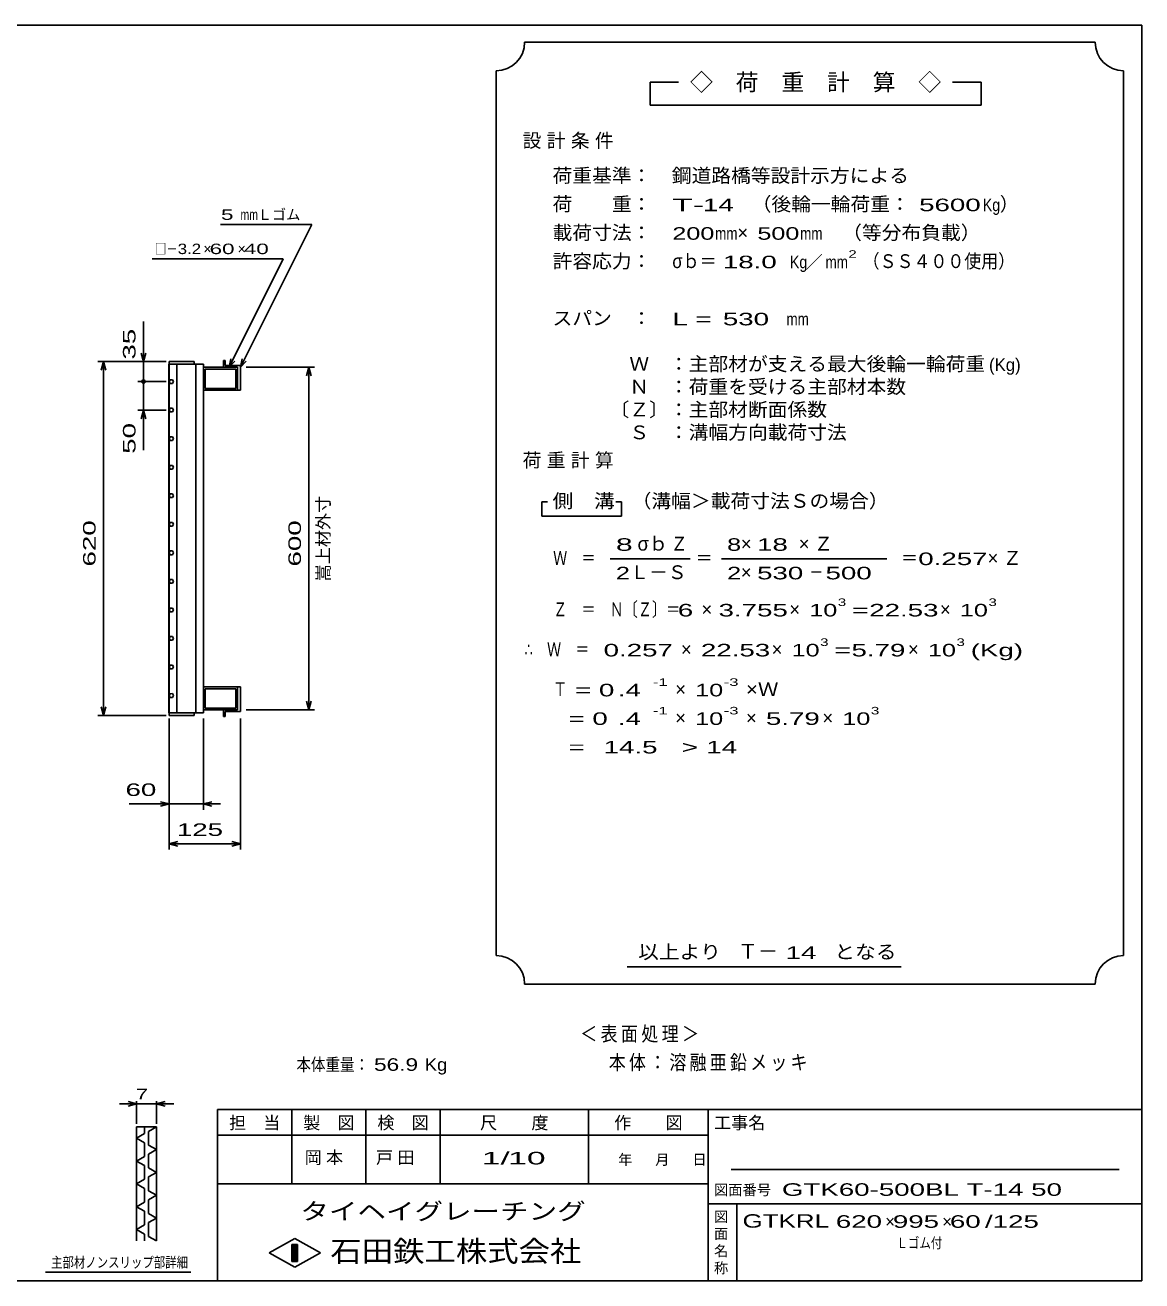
# Model space of a CAD drawing. Units: millimetres, scale not verified. Extents: x -1820 to 1731, y -1282 to 1054.
# Drawn here: x -227 to 1731, y -1146 to 1054 of the extents above; entities that cross this region are included whole.
import ezdxf
from ezdxf.enums import TextEntityAlignment as Align

# ---------------------------------------------------------------- set-up
doc = ezdxf.new("R2010")
doc.units = ezdxf.units.MM
doc.header["$LTSCALE"] = 10
for name, color, linetype, lineweight in [('0_2', 150, 'Continuous', 25), ('16', 3, 'Continuous', 25), ('22', 4, 'Continuous', 25), ('24', 2, 'Continuous', 25), ('32', 4, 'Continuous', 25)]:
    doc.layers.add(name, color=color, linetype=linetype, lineweight=lineweight)
doc.styles.add('ベクトル', font='')
doc.styles.get('ベクトル').set_extended_font_data('ベクトル')

msp = doc.modelspace()

# ---------------------------------------------------------------- linework, layer by layer
at = {"layer": '0_2'}
for p, q in [((-1729, 1053.5), (1731, 1053.5)), ((1731, 1053.5), (1731, -1146.5)), ((1731, -846.5), (111, -846.5)), ((111, -846.5), (111, -1146.5)), ((241, -846.5), (241, -976.5)), ((371, -976.5), (371, -846.5)), ((501, -846.5), (501, -976.5)), ((761, -976.5), (761, -846.5)), ((971, -846.5), (971, -1146.5)), ((971, -891.5), (111, -891.5)), ((1691, -951.5), (1011, -951.5)), ((111, -976.5), (971, -976.5)), ((971, -1011.5), (1731, -1011.5)), ((1021, -1146.5), (1021, -1011.5)), ((201, -1097.5), (246, -1072.5)), ((246, -1072.5), (291, -1097.5)), ((246, -1122.5), (201, -1097.5)), ((241, -1082.5), (251, -1082.5)), ((241, -1112.5), (241, -1082.5)), ((241, -1082.5), (243, -1082.5)), ((243, -1082.5), (243, -1112.5)), ((245, -1112.5), (245, -1082.5)), ((245, -1082.5), (247, -1082.5)), ((291, -1097.5), (246, -1122.5)), ((247, -1082.5), (247, -1112.5)), ((249, -1112.5), (249, -1082.5)), ((249, -1082.5), (251, -1082.5)), ((251, -1082.5), (251, -1112.5)), ((251, -1082.5), (251, -1112.5)), ((251, -1112.5), (241, -1112.5)), ((243, -1112.5), (245, -1112.5)), ((247, -1112.5), (249, -1112.5)), ((1731, -1146.5), (-1729, -1146.5))]:
    msp.add_line(p, q, dxfattribs=at)
at = {"layer": '16'}
for p, q in [((70, 464), (26, 464)), ((26, 464), (26, 459.5)), ((70, 459.5), (70, 464)), ((124, 466), (121, 466)), ((121, 466), (121, 454)), ((124, 457), (124, 466)), ((25.3, -151.5), (25.3, 459.5)), ((25.3, 459.5), (26, 459.5)), ((26, 459.5), (70, 459.5)), ((26, 459.5), (26, -151.5)), ((86, 459.5), (26, 459.5)), ((39.5, 459.5), (39.5, -151.5)), ((72.5, -151.5), (72.5, 459.5)), ((86, -151.5), (86, 459.5)), ((86, 454), (146, 454)), ((86, 414), (86, 454)), ((89, 451), (143, 451)), ((89, 417), (89, 451)), ((121, 454), (146, 454)), ((151, 457), (124, 457)), ((143, 451), (143, 417)), ((146, 454), (146, 414)), ((146, 454), (146, 414)), ((151, 414), (151, 457)), ((27.85, 432.24), (26, 428.98)), ((26, 428.98), (27.9, 425.74)), ((31.6, 432.26), (27.85, 432.24)), ((27.9, 425.74), (31.65, 425.76)), ((33.5, 429), (31.6, 432.26)), ((31.65, 425.76), (33.5, 429.02)), ((146, 414), (86, 414)), ((143, 417), (89, 417)), ((146, 414), (151, 414)), ((27.85, 382.24), (26, 378.98)), ((26, 378.98), (27.9, 375.74)), ((31.6, 382.26), (27.85, 382.24)), ((27.9, 375.74), (31.65, 375.76)), ((33.5, 379), (31.6, 382.26)), ((31.65, 375.76), (33.5, 379.02)), ((27.85, 332.24), (26, 328.98)), ((31.6, 332.26), (27.85, 332.24)), ((33.5, 329), (31.6, 332.26)), ((26, 328.98), (27.9, 325.74)), ((27.9, 325.74), (31.65, 325.76)), ((31.65, 325.76), (33.5, 329.02)), ((27.85, 282.24), (26, 278.98)), ((26, 278.98), (27.9, 275.74)), ((31.6, 282.26), (27.85, 282.24)), ((27.9, 275.74), (31.65, 275.76)), ((33.5, 279), (31.6, 282.26)), ((31.65, 275.76), (33.5, 279.02)), ((27.85, 232.24), (26, 228.98)), ((26, 228.98), (27.9, 225.74)), ((31.6, 232.26), (27.85, 232.24)), ((27.9, 225.74), (31.65, 225.76)), ((33.5, 229), (31.6, 232.26)), ((31.65, 225.76), (33.5, 229.02)), ((27.85, 182.24), (26, 178.98)), ((26, 178.98), (27.9, 175.74)), ((31.6, 182.26), (27.85, 182.24)), ((33.5, 179), (31.6, 182.26)), ((31.65, 175.76), (33.5, 179.02)), ((27.9, 175.74), (31.65, 175.76)), ((27.85, 132.24), (26, 128.98)), ((31.6, 132.26), (27.85, 132.24)), ((33.5, 129), (31.6, 132.26)), ((26, 128.98), (27.9, 125.74)), ((27.9, 125.74), (31.65, 125.76)), ((31.65, 125.76), (33.5, 129.02)), ((27.85, 82.24), (26, 78.98)), ((26, 78.98), (27.9, 75.74)), ((31.6, 82.26), (27.85, 82.24)), ((27.9, 75.74), (31.65, 75.76)), ((33.5, 79), (31.6, 82.26)), ((31.65, 75.76), (33.5, 79.02)), ((27.85, 32.24), (26, 28.98)), ((26, 28.98), (27.9, 25.74)), ((31.6, 32.26), (27.85, 32.24)), ((27.9, 25.74), (31.65, 25.76)), ((33.5, 29), (31.6, 32.26)), ((31.65, 25.76), (33.5, 29.02)), ((27.85, -17.76), (26, -21.02)), ((26, -21.02), (27.9, -24.26)), ((31.6, -17.74), (27.85, -17.76)), ((33.5, -21), (31.6, -17.74)), ((31.65, -24.24), (33.5, -20.98)), ((27.9, -24.26), (31.65, -24.24)), ((27.85, -67.76), (26, -71.02)), ((26, -71.02), (27.9, -74.26)), ((31.6, -67.74), (27.85, -67.76)), ((27.9, -74.26), (31.65, -74.24)), ((33.5, -71), (31.6, -67.74)), ((31.65, -74.24), (33.5, -70.98)), ((146, -106), (86, -106)), ((86, -106), (86, -146)), ((143, -109), (89, -109)), ((89, -109), (89, -143)), ((143, -143), (143, -109)), ((146, -146), (146, -106)), ((146, -106), (151, -106)), ((146, -146), (146, -106)), ((151, -106), (151, -149)), ((27.85, -117.76), (26, -121.02)), ((26, -121.02), (27.9, -124.26)), ((31.6, -117.74), (27.85, -117.76)), ((27.9, -124.26), (31.65, -124.24)), ((33.5, -121), (31.6, -117.74)), ((31.65, -124.24), (33.5, -120.98)), ((26, -151.5), (25.3, -151.5)), ((26, -151.5), (70, -151.5)), ((26, -156), (26, -151.5)), ((26, -151.5), (86, -151.5)), ((70, -151.5), (70, -156)), ((86, -146), (146, -146)), ((89, -143), (143, -143)), ((121, -158), (121, -146)), ((121, -146), (146, -146)), ((151, -149), (124, -149)), ((124, -149), (124, -158)), ((70, -156), (26, -156)), ((124, -158), (121, -158))]:
    msp.add_line(p, q, dxfattribs=at)
at = {"layer": '22'}
for p, q in [((116, 704), (276, 704)), ((151, 454), (276, 704)), ((-4, 644), (226, 644)), ((131, 454), (226, 644)), ((-19, 464), (-19, 534)), ((-99, 464), (21, 464)), ((-93, 449), (-89, 464)), ((-85, 449), (-89, 464)), ((-89, -156), (-89, 464)), ((21, 464), (-29, 464)), ((-19, 464), (-23, 479)), ((-15, 479), (-19, 464)), ((-19, 464), (-19, 429)), ((131, 454), (134, 468.6)), ((131, 454), (141, 465)), ((151, 454), (154, 468.6)), ((151, 454), (161, 465)), ((161, 454), (281, 454)), ((267, 439), (271, 454)), ((275, 439), (271, 454)), ((271, -146), (271, 454)), ((-29, 429), (21, 429)), ((-19, 379), (-19, 429)), ((-29, 379), (21, 379)), ((-23, 364), (-19, 379)), ((-15, 364), (-19, 379)), ((-19, 309), (-19, 379)), ((271, -146), (267, -131)), ((271, -146), (275, -131)), ((-89, -156), (-93, -141)), ((-89, -156), (-85, -141)), ((161, -146), (281, -146)), ((-99, -156), (21, -156)), ((26, -321), (26, -161)), ((26, -391), (26, -161)), ((86, -321), (86, -161)), ((151, -391), (151, -161)), ((26, -311), (11, -307)), ((86, -311), (101, -307)), ((-44, -311), (26, -311)), ((11, -315), (26, -311)), ((26, -311), (86, -311)), ((101, -315), (86, -311)), ((86, -311), (116, -311)), ((26, -381), (41, -377)), ((41, -385), (26, -381)), ((26, -381), (151, -381)), ((151, -381), (136, -377)), ((136, -385), (151, -381))]:
    msp.add_line(p, q, dxfattribs=at)
msp.add_circle((-19, 429), 3, dxfattribs=at)
at = {"layer": '24', "color": 4}
for p, q in [((1649, 1023.5), (649, 1023.5)), ((599, 973.5), (599, -576.5)), ((1699, -576.5), (1699, 973.5)), ((919, 953.5), (869, 953.5)), ((869, 953.5), (869, 913.5)), ((1449, 953.5), (1399, 953.5)), ((1449, 913.5), (1449, 953.5)), ((869, 913.5), (1449, 913.5)), ((689, 218.5), (679, 218.5)), ((679, 218.5), (679, 193.5)), ((819, 218.5), (809, 218.5)), ((819, 193.5), (819, 218.5)), ((679, 193.5), (819, 193.5)), ((799, 118.5), (939, 118.5)), ((994, 118.5), (1284, 118.5)), ((829, -596.5), (1309, -596.5)), ((649, -626.5), (1649, -626.5))]:
    msp.add_line(p, q, dxfattribs=at)
for centre, start, end in [((599, 1023.5), 270, 0), ((1699, 1023.5), 180, 270), ((599, -626.5), 0, 90), ((1699, -626.5), 90, 180)]:
    msp.add_arc(centre, 50, start, end, dxfattribs=at)
at = {"layer": '32'}
for p, q in [((-31, -836.5), (-46, -832.5)), ((-31, -871.5), (-31, -831.5)), ((4, -831.5), (4, -871.5)), ((4, -836.5), (19, -832.5)), ((-31, -836.5), (-61, -836.5)), ((-46, -840.5), (-31, -836.5)), ((-31, -836.5), (4, -836.5)), ((19, -840.5), (4, -836.5)), ((4, -836.5), (34, -836.5)), ((-31, -876.5), (4, -876.5)), ((-31, -1076.5), (-31, -876.5)), ((-17, -876.5), (-17, -888.5)), ((4, -876.5), (-10, -884.5)), ((4, -876.5), (4, -1076.5)), ((-17, -888.5), (-31, -896.5)), ((-31, -896.5), (-17, -904.5)), ((-10, -884.5), (-10, -908.5)), ((-17, -904.5), (-17, -928.5)), ((-10, -908.5), (4, -916.5)), ((4, -916.5), (-10, -924.5)), ((-17, -928.5), (-31, -936.5)), ((-31, -936.5), (-17, -944.5)), ((-17, -944.5), (-17, -968.5)), ((-10, -924.5), (-10, -948.5)), ((-10, -948.5), (4, -956.5)), ((4, -956.5), (-10, -964.5)), ((-10, -964.5), (-10, -988.5)), ((-17, -968.5), (-31, -976.5)), ((-31, -976.5), (-17, -984.5)), ((-17, -984.5), (-17, -1008.5)), ((-10, -988.5), (4, -996.5)), ((-17, -1008.5), (-31, -1016.5)), ((4, -996.5), (-10, -1004.5)), ((-10, -1004.5), (-10, -1028.5)), ((-31, -1016.5), (-17, -1024.5)), ((-17, -1024.5), (-17, -1048.5)), ((-10, -1028.5), (4, -1036.5)), ((-17, -1048.5), (-31, -1056.5)), ((4, -1036.5), (-10, -1044.5)), ((-10, -1044.5), (-10, -1068.5)), ((-31, -1056.5), (-17, -1064.5)), ((-17, -1064.5), (-17, -1076.5)), ((-10, -1068.5), (4, -1076.5)), ((64, -1131.5), (-191, -1131.5))]:
    msp.add_line(p, q, dxfattribs=at)

# ---------------------------------------------------------------- texts
at = {"layer": '0_2', "style": 'ベクトル'}
for s, height, p in [('担\u3000当', 21.99, (131, -869.5)), ('製\u3000図', 21.99, (261, -869.5)), ('検\u3000図', 21.99, (391, -869.5)), ('尺\u3000\u3000度', 21.99, (571, -869.5)), ('作\u3000\u3000図', 21.99, (806, -869.5)), ('工事名', 21.99, (981, -869.5)), ('年', 18.33, (813, -934)), ('月', 18.33, (878, -934)), ('日', 18.33, (943, -934)), ('図面番号', 18.33, (981, -987)), ('図', 18.33, (981, -1034)), ('面', 18.33, (981, -1064)), ('名', 18.33, (981, -1094)), ('称', 18.33, (981, -1124))]:
    msp.add_text(s, height=height, dxfattribs=at).set_placement(p, align=Align.MIDDLE_LEFT)
at = {"layer": '0_2', "color": 222, "style": 'ベクトル'}
for s, height, width, p in [('タイヘイグレーチング', 29.33, 1.25, (256, -1024.5)), ('石田鉄工株式会社', 36.66, 1.1, (308.5, -1094.5))]:
    msp.add_text(s, height=height, dxfattribs=dict(at, width=width)).set_placement(p, align=Align.MIDDLE_LEFT)
at = {"layer": '22', "color": 2, "style": 'ベクトル'}
for s, height, width, p in [(' 5 ', 18.33, 1.6, (106, 721.5)), ('mm', 18.33, 0.75, (151, 721.5)), ('□－', 18.33, 0.8, (1, 661.5)), ('3.2', 18.33, 1.2, (41, 661.5)), (' 60 ', 18.33, 1.6, (86, 661.5)), (' 40 ', 18.33, 1.6, (146, 661.5)), (' 60 ', 21.99, 1.65, (-64, -286)), (' 125 ', 21.99, 1.65, (26, -356)), ('本体重量：', 21.99, 0.85, (249, -767.5)), (' 56.9', 21.99, 1.35, (374, -767.5)), ('Kg', 21.99, 1.1, (474, -767.5)), ('1/', 21.99, 2, (574, -931.5)), (' 10 ', 21.99, 2, (604, -931.5)), ('GTK60-500BL T-14 50         ', 21.99, 1.65, (1100, -986.5)), ('GTKRL', 23.46, 1.45, (1031, -1041.5)), (' 620 ', 21.99, 1.65, (1181, -1042.5)), (' 995 ', 21.99, 1.65, (1281, -1042.5)), (' 60 ', 21.99, 1.65, (1381, -1042.5)), ('/', 21.99, 1.65, (1456, -1042.5)), (' 125 ', 21.99, 1.65, (1456, -1042.5)), ('Ｌゴム付', 18.33, 0.8, (1301, -1080))]:
    msp.add_text(s, height=height, dxfattribs=dict(at, width=width)).set_placement(p, align=Align.MIDDLE_LEFT)
for s, height, p in [('Ｌゴム', 18.33, (181, 721.5)), ('×', 18.33, (86, 661.5)), ('×', 18.33, (146, 661.5)), ('×', 21.99, (1281, -1042.5)), ('×', 21.99, (1381, -1042.5))]:
    msp.add_text(s, height=height, dxfattribs=at).set_placement(p, align=Align.MIDDLE_LEFT)
at = {"layer": '22', "color": 2, "style": 'ベクトル', "width": 1.65}
for s, p in [(' 35 ', (-44, 454)), (' 50 ', (-44, 289)), (' 620 ', (-114, 91.5)), (' 600', (246, 91.5))]:
    msp.add_text(s, height=21.99, rotation=90, dxfattribs=at).set_placement(p, align=Align.MIDDLE_LEFT)
at = {"layer": '22', "color": 2, "style": 'ベクトル'}
msp.add_text('嵩上材外寸', height=21.99, rotation=90, dxfattribs=at).set_placement((296, 79), align=Align.MIDDLE_LEFT)
at = {"layer": '22', "color": 2, "attachment_point": 4, "style": 'ベクトル'}
for s, insert, char_height in [('\\T1.2;\\W0.85;＜表面処理＞', (746.5, -715), 25.66), ('\\T1.19;\\W0.85;本体：溶融亜鉛メッキ', (796.5, -765), 25.66), ('\\T1.25;岡本\u3000', (263.5, -931.5), 21.99), ('\\T1.25;戸田\u3000', (388.5, -931.5), 21.99)]:
    msp.add_mtext(s, dxfattribs=dict(at, insert=insert, char_height=char_height))
at = {"layer": '24', "style": 'ベクトル'}
for s, height, p in [('◇\u3000荷\u3000重\u3000計\u3000算\u3000◇', 29.33, (939, 953.5)), ('）', 24.19, (1482, 740)), ('×', 24.19, (1022, 690)), ('／', 21.99, (1141.5, 638.5)), ('(Kg)', 21.99, (1463, 458.5)), ('σｂ', 24.19, (847, 145)), ('×', 24.19, (1028, 145)), ('Ｌ－Ｓ', 24.19, (834, 95)), ('×', 24.19, (1028, 95)), ('×', 24.19, (959, 30)), ('×', 24.19, (1113, 30)), ('×', 24.19, (1377, 30)), ('×', 24.19, (923, -40)), ('×', 24.19, (1082, -40)), ('×', 24.19, (1321, -40)), ('×', 24.19, (913, -110)), ('×', 24.19, (913, -160)), ('×', 24.19, (1037, -160)), ('×', 24.19, (1171, -160)), ('Ｔ－', 25.66, (1023, -569))]:
    msp.add_text(s, height=height, dxfattribs=at).set_placement(p, align=Align.MIDDLE_LEFT)
for s, height, width, p in [('荷重基準：\u3000', 24.19, 1.05, (698, 790)), ('鋼道路橋等設計示方による', 24.19, 1.05, (907, 790)), ('荷\u3000\u3000重：\u3000', 24.19, 1.05, (698, 740)), ('T-', 21.99, 2, (908, 738.5)), (' 14 ', 21.99, 1.65, (948, 738.5)), ('（後輪一輪荷重：', 24.19, 1.05, (1047, 740)), (' 5600', 21.99, 1.65, (1327, 738.5)), ('Kg', 21.99, 0.85, (1452, 738.5)), ('載荷寸法：\u3000', 24.19, 1.05, (698, 690)), ('\u3000（等分布負載）', 24.19, 1.05, (1171, 690)), ('200', 21.99, 1.5, (908, 688.5)), ('mm', 21.99, 0.8, (983, 688.5)), ('500', 21.99, 1.5, (1057, 688.5)), ('mm', 21.99, 0.8, (1132, 688.5)), ('許容応力：\u3000', 24.19, 1.05, (698, 640)), ('σｂ＝', 24.19, 0.9, (908, 640)), (' 18.0', 21.99, 1.65, (983, 638.5)), ('Kg', 21.99, 0.85, (1114, 638.5)), ('mm', 21.99, 0.8, (1176.5, 638.5)), ('2', 13.2, 1.5, (1216.5, 652.5)), ('（ＳＳ４００使用）', 24.19, 0.9, (1241.5, 640)), ('スパン\u3000：\u3000', 24.19, 1.05, (698, 540)), ('L =', 21.99, 1.65, (908, 538.5)), (' 530 ', 21.99, 1.65, (983, 538.5)), ('mm', 21.99, 0.8, (1108, 538.5)), ('\u3000Ｗ\u3000：主部材が支える最大後輪一輪荷重', 24.19, 1.05, (798, 460)), ('\u3000Ｎ\u3000：荷重を受ける主部材本数', 24.19, 1.05, (798, 420)), ('〔Ｚ〕：主部材断面係数', 24.19, 1.05, (798, 380)), ('\u3000Ｓ\u3000：溝幅方向載荷寸法', 24.19, 1.05, (798, 340)), ('側\u3000溝', 24.19, 1.1, (698, 220)), ('\u3000（溝幅＞載荷寸法Ｓの場合）', 24.19, 1.05, (802, 220)), ('8', 21.99, 1.8, (809, 143.5)), ('Ｚ', 24.19, 0.9, (905, 145)), ('8', 21.99, 1.5, (1004, 143.5)), (' 18 ', 21.99, 1.65, (1043, 143.5)), ('Ｗ\u3000＝', 24.19, 0.75, (699, 120)), ('＝', 24.19, 0.9, (949, 120)), ('＝', 24.19, 0.9, (1309, 120)), ('0.257', 21.99, 1.65, (1339, 118.5)), ('2', 21.99, 1.5, (809, 93.5)), ('2', 21.99, 1.5, (1004, 93.5)), (' 530 ', 21.99, 1.65, (1043, 93.5)), ('－', 24.19, 0.75, (1148, 95)), (' 500 ', 21.99, 1.65, (1163, 93.5)), ('Ｚ\u3000＝\u3000Ｎ〔Ｚ〕＝', 24.19, 0.75, (699, 30)), ('3', 13.2, 1.5, (1198, 42.5)), ('3', 13.2, 1.5, (1462, 42.5)), (' 6 ', 21.99, 1.65, (904, 28.5)), ('3.755', 21.99, 1.65, (989, 28.5)), ('10', 21.99, 1.5, (1148, 28.5)), ('=', 21.99, 1.7, (1223, 28.5)), ('22.53', 21.99, 1.65, (1253, 28.5)), ('10', 21.99, 1.5, (1412, 28.5)), ('3', 13.2, 1.5, (1167, -27.5)), ('3', 13.2, 1.5, (1406, -27.5)), ('∴\u3000Ｗ\u3000＝', 24.19, 0.75, (649, -40)), (' 0.257', 21.99, 1.65, (774, -41.5)), ('22.53', 21.99, 1.65, (958, -41.5)), ('10', 21.99, 1.5, (1117, -41.5)), ('=', 21.99, 1.7, (1192, -41.5)), ('5.79', 21.99, 1.65, (1222, -41.5)), ('10', 21.99, 1.5, (1356, -41.5)), ('(Kg)', 21.99, 1.65, (1431, -41.5)), ('Ｔ', 24.19, 0.75, (699, -110)), (' = 0', 21.99, 1.65, (724, -111.5)), (' .4 ', 21.99, 1.65, (799, -111.5)), ('-1', 13.2, 1.65, (874, -97.5)), ('10', 21.99, 1.5, (948, -111.5)), ('-3', 13.2, 1.65, (998, -97.5)), ('×Ｗ', 24.19, 1.1, (1037, -110)), ('  = 0', 21.99, 1.65, (699, -161.5)), (' .4 ', 21.99, 1.65, (799, -161.5)), ('-1', 13.2, 1.65, (874, -147.5)), ('10', 21.99, 1.5, (948, -161.5)), ('-3', 13.2, 1.65, (998, -147.5)), ('5.79', 21.99, 1.65, (1072, -161.5)), ('10', 21.99, 1.5, (1206, -161.5)), ('3', 13.2, 1.5, (1256, -147.5)), ('  =', 21.99, 1.65, (699, -211.5)), (' 14.5', 21.99, 1.65, (774, -211.5)), ('>', 21.99, 1.7, (924, -211.5)), (' 14 ', 21.99, 1.65, (954, -211.5)), ('以上より\u3000', 24.19, 1.1, (848, -570)), (' 14 ', 21.99, 1.65, (1093, -571.5)), ('となる', 24.19, 1.1, (1192, -570))]:
    msp.add_text(s, height=height, dxfattribs=dict(at, width=width)).set_placement(p, align=Align.MIDDLE_LEFT)
at = {"layer": '24', "char_height": 24.19, "attachment_point": 4, "style": 'ベクトル'}
for s, insert in [('\\T1.28;設計条件', (645.5, 850)), ('\\T1.28;荷重計算', (645.5, 290)), ('\\T1.42;×Ｚ', (1129.5, 145)), ('\\T1.42;×Ｚ', (1460.5, 120))]:
    msp.add_mtext(s, dxfattribs=dict(at, insert=insert))
at = {"layer": '32', "color": 2, "style": 'ベクトル'}
for s, width, p in [(' 7 ', 1.6, (-43.5, -819)), ('主部材ノンスリップ部詳細', 0.8, (-181, -1114))]:
    msp.add_text(s, height=18.33, dxfattribs=dict(at, width=width)).set_placement(p, align=Align.MIDDLE_LEFT)

doc.saveas('drawing.dxf')
